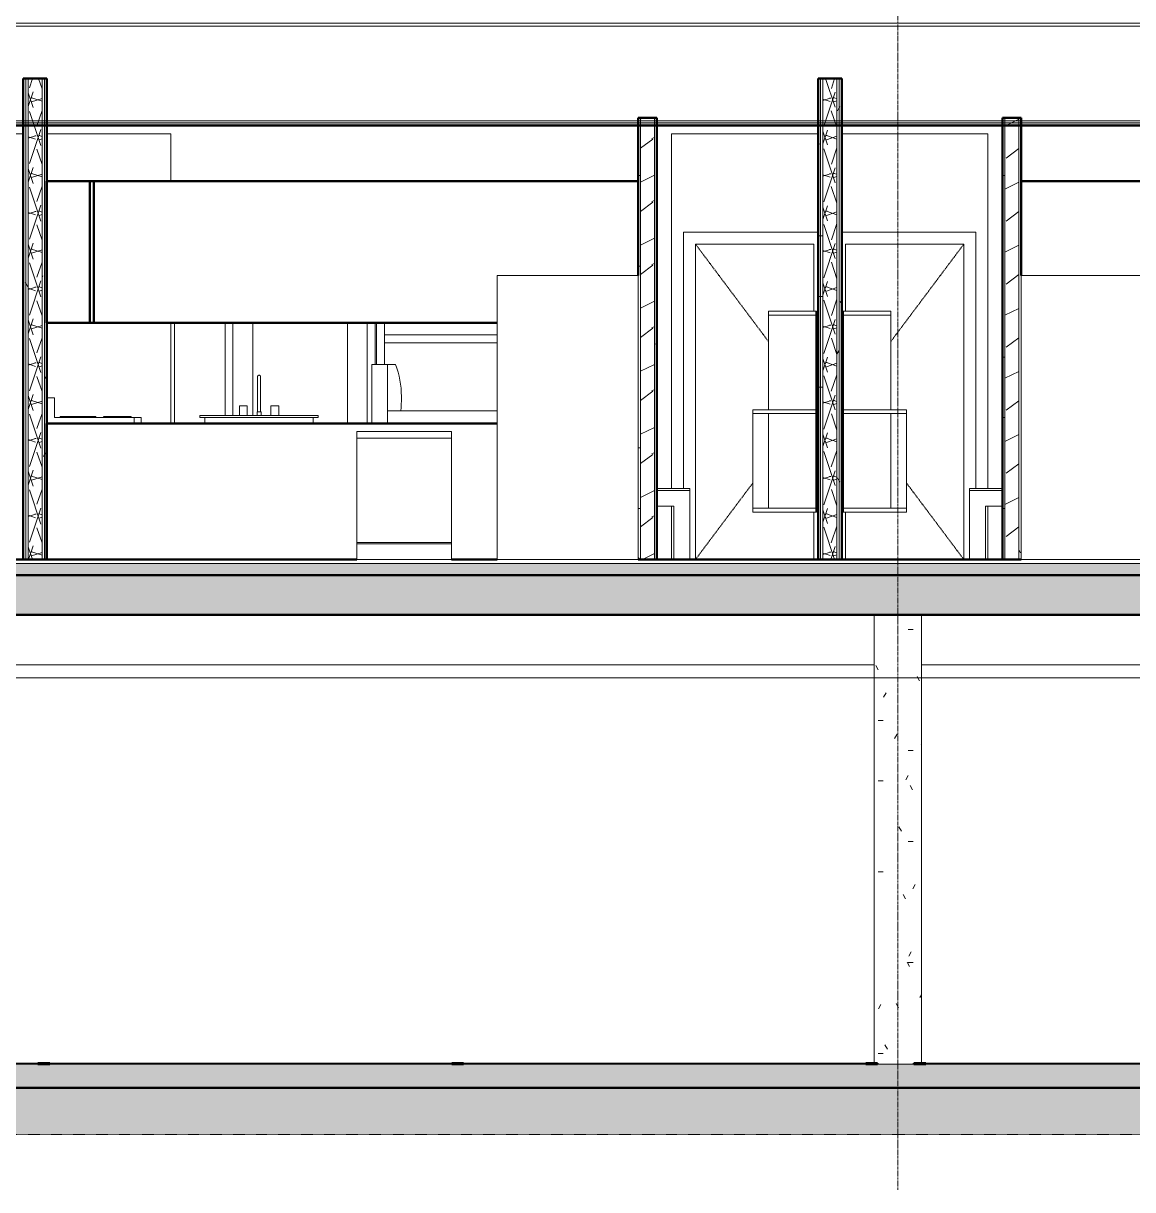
# Model space of a CAD drawing. Header units: inches. Extents: x 9609 to 15463, y -232 to 527.
# Drawn here: x 14091.8 to 14373.2, y -159.8 to 136 of the extents above; entities that cross this region are included whole.
import ezdxf

# ---------------------------------------------------------------- set-up
doc = ezdxf.new("R2010")
doc.units = ezdxf.units.IN
doc.header["$MEASUREMENT"] = 0
for name, pattern in [('Aligning Line 1_8_', [0.25, 0.125, -0.125]), ('Dash 1_16_', [0.125, 0.0625, -0.0625]), ('Grid Line 1_2_', [0.875, 0.5, -0.125, 0.125, -0.125])]:
    doc.linetypes.add(name, pattern=pattern)
for name, color, linetype, lineweight in [('0-3', 7, 'Continuous', 13), ('0-6', 90, 'Continuous', 5), ('0-8', 250, 'Continuous', 9), ('A-DOOR-2', 250, 'Dash 1_16_', 9), ('A-DOOR-FRAM-1', 250, 'Continuous', 9), ('A-FLOR', 192, 'Continuous', 13), ('A-FLOR-1', 192, 'Continuous', 50), ('A-FLOR-LEVL-1', 51, 'Grid Line 1_2_', 9), ('A-FLOR-MCUT', 51, 'Continuous', 13), ('A-FLOR-PATT-1', 8, 'Continuous', 9), ('A-GENM-1', 250, 'Continuous', 9), ('A-GENM-2', 10, 'Continuous', 50), ('A-GLAZ', 151, 'Continuous', 13), ('A-WALL', 113, 'Continuous', 13), ('A-WALL-1', 7, 'Continuous', 13), ('A-WALL-2', 10, 'Continuous', 50), ('A-WALL-PATT-1', 250, 'Continuous', 9), ('A-WALL-PATT-2', 253, 'Continuous', 9), ('C-BLDG-PADS-1', 253, 'Continuous', 9), ('C-BLDG-PADS-2', 7, 'Continuous', 13), ('C-TOPO', 7, 'Continuous', 9), ('C-TOPO-1', 10, 'Continuous', 50), ('C-TOPO-2', 250, 'Continuous', 9), ('G-ANNO-SYMB', 111, 'Aligning Line 1_8_', 9), ('G-ANNO-SYMB-2', 147, 'Aligning Line 1_8_', 9), ('I-FURN', 30, 'Continuous', 9), ('I-FURN-1', 250, 'Continuous', 9), ('I-WALL-1', 10, 'Continuous', 50), ('P-SANR-FIXT-1', 250, 'Continuous', 9), ('Q-CASE-1', 10, 'Continuous', 50), ('Q-SPCQ-1', 250, 'Continuous', 9), ('S-COLS', 52, 'Continuous', 9), ('S-GRID-1', 1, 'Grid Line 1_2_', 9)]:
    doc.layers.add(name, color=color, linetype=linetype, lineweight=lineweight)
pattern_1 = [(0, (3257.106, 59.024), (30.72, 7.68), [1.267, -21.773, 1.267, -21.773, -122.88]), (0, (3257.106, 59.024), (30.72, 7.68), [-46.08, 1.267, -44.813, 1.267, -21.773, -53.76]), (0, (3257.106, 59.024), (30.72, 7.68), [-115.2, 1.267, -14.093, 1.267, -37.133]), (120, (3268.626, 62.864), (-22.01108, 22.7643), [1.267, -21.773, 1.267, -21.773, -122.88]), (120, (3268.626, 62.864), (-22.01108, 22.7643), [-46.08, 1.267, -44.813, 1.267, -21.773, -53.76]), (120, (3268.626, 62.864), (-22.01108, 22.7643), [-115.2, 1.267, -14.093, 1.267, -37.133]), (240, (3272.466, 78.224), (-8.70892, -30.4443), [1.267, -21.773, 1.267, -21.773, -122.88]), (240, (3272.466, 78.224), (-8.70892, -30.4443), [-46.08, 1.267, -44.813, 1.267, -21.773, -53.76]), (240, (3272.466, 78.224), (-8.70892, -30.4443), [-115.2, 1.267, -14.093, 1.267, -37.133])]
pattern_2 = [(216.87, (3263.504, 75.018), (47.980943, 31.987086), [7.997, -71.971]), (206.565, (3273.1, 70.22), (-15.99371, -15.99413), [17.881, -17.881]), (198.435, (3273.1, 62.223), (-31.98674, -15.99388), [10.115, -40.461])]
pattern_3 = [(161.57, (3257.586, 59.504), (-3.8399538, -1.54e-05), [0, -27.322, 3.034, 0]), (18.43, (3256.626, 59.504), (-3.8399538, 1.54e-05), [0, -27.322, 3.034, 0]), (108.43, (3257.586, 59.504), (1.919622, -9.6005246), [9.106, -21.25]), (71.57, (3256.626, 59.504), (1.919622, 9.6005246), [9.106, -21.25])]
pattern_4 = [(0, (14416.421, 59.024), (30.72, 7.68), [1.267, -21.773, 1.267, -21.773, -122.88]), (0, (14416.421, 59.024), (30.72, 7.68), [-46.08, 1.267, -44.813, 1.267, -21.773, -53.76]), (0, (14416.421, 59.024), (30.72, 7.68), [-115.2, 1.267, -14.093, 1.267, -37.133]), (120, (14427.941, 62.864), (-22.011075, 22.7643), [1.267, -21.773, 1.267, -21.773, -122.88]), (120, (14427.941, 62.864), (-22.011075, 22.7643), [-46.08, 1.267, -44.813, 1.267, -21.773, -53.76]), (120, (14427.941, 62.864), (-22.011075, 22.7643), [-115.2, 1.267, -14.093, 1.267, -37.133]), (240, (14431.781, 78.224), (-8.708925, -30.4443), [1.267, -21.773, 1.267, -21.773, -122.88]), (240, (14431.781, 78.224), (-8.708925, -30.4443), [-46.08, 1.267, -44.813, 1.267, -21.773, -53.76]), (240, (14431.781, 78.224), (-8.708925, -30.4443), [-115.2, 1.267, -14.093, 1.267, -37.133])]

# ---------------------------------------------------------------- blocks, each defined once
blk = doc.blocks.new('CTR - 2nd Phase_rvt-2-BUILDING SECTION - NORTH_SOUTH - LOOKING WEST')
at = {"layer": 'A-FLOR-LEVL-1'}
for p, q in [((1814.21, 136), (4168.71, 136)), ((1814.21, 0), (4168.71, 0)), ((1814.21, -30), (4168.71, -30)), ((1814.21, -128), (4168.71, -128))]:
    blk.add_line(p, q, dxfattribs=at)
blk = doc.blocks.new('Refrigerator_-_Side-by-Side_6047 - 36_ X 30_-345559-BUILDING SECTION - NORTH_SOUTH - LOOKING WEST')
at = {"layer": 'Q-SPCQ-1'}
for p, q in [((2782.43, 0), (2782.43, 72)), ((2818.18, 72), (2782.43, 72)), ((2818.18, 72), (2818.18, 0)), ((2818.18, 0), (2782.43, 0))]:
    blk.add_line(p, q, dxfattribs=at)
blk = doc.blocks.new('OD_CW_Upper Cabinet - OD_CW_Upper Cabinet-1952713-BUILDING SECTION - NORTH_SOUTH - LOOKING WEST')
at = {"layer": 'Q-CASE-1'}
for p, q in [((2920.52, 96), (2782.43, 96)), ((2782.43, 96), (2782.43, 72)), ((2920.52, 60), (2920.52, 96)), ((2818.18, 60), (2920.52, 60))]:
    blk.add_line(p, q, dxfattribs=at)
blk = doc.blocks.new('Single-Flush - 30_ x 80_-V67-BUILDING SECTION - NORTH_SOUTH - LOOKING WEST')
at = {"layer": 'A-DOOR-2'}
for p, q in [((3171.1, 80), (3152.55, 55.26)), ((3171.1, 0), (3156.55, 19.4))]:
    blk.add_line(p, q, dxfattribs=at)
at = {"layer": 'A-DOOR-FRAM-1'}
for p, q in [((3174.1, 83), (3140.12, 83)), ((3174.1, 18), (3174.1, 83)), ((3141.1, 63), (3141.1, 80)), ((3141.1, 80), (3171.1, 80)), ((3171.1, 80), (3171.1, 0)), ((3141.1, 0), (3141.1, 12))]:
    blk.add_line(p, q, dxfattribs=at)
blk = doc.blocks.new('Entertainment_Center_14771 - Entertainment_Center_14771-V68-BUILDING SECTION - NORTH_SOUTH - LOOKING WEST')
at = {"layer": 'I-FURN-1'}
for p, q in [((3140.42, 62), (3140.42, 63)), ((3140.55, 63), (3140.42, 63)), ((3140.55, 63), (3140.55, 62)), ((3140.55, 63), (3152.55, 63)), ((3140.55, 62), (3140.55, 63)), ((3152.55, 63), (3152.55, 62)), ((3140.42, 38), (3140.42, 62)), ((3140.55, 62), (3140.55, 38)), ((3152.55, 62), (3140.55, 62)), ((3140.55, 62), (3152.55, 62)), ((3140.55, 38), (3140.55, 62)), ((3152.55, 62), (3152.55, 38)), ((3140.42, 37), (3140.42, 38)), ((3140.42, 38), (3140.55, 38)), ((3140.42, 13), (3140.42, 37)), ((3140.55, 38), (3140.55, 37)), ((3140.55, 38), (3156.55, 38)), ((3140.55, 37), (3140.55, 38)), ((3140.55, 37), (3140.55, 13)), ((3156.55, 37), (3140.55, 37)), ((3140.55, 37), (3152.55, 37)), ((3140.55, 13), (3140.55, 37)), ((3152.55, 37), (3152.55, 13)), ((3156.55, 38), (3156.55, 37)), ((3156.55, 13), (3156.55, 37)), ((3156.58, 35.87), (3156.58, 36.87)), ((3140.42, 12), (3140.42, 13)), ((3140.42, 12), (3140.55, 12)), ((3140.55, 13), (3140.55, 12)), ((3152.55, 13), (3140.55, 13)), ((3140.55, 13), (3156.55, 13)), ((3140.55, 12), (3140.55, 13)), ((3156.55, 12), (3140.55, 12)), ((3156.55, 12), (3156.55, 13)), ((3156.58, 13.12), (3156.58, 14.12))]:
    blk.add_line(p, q, dxfattribs=at)
blk = doc.blocks.new('Table-Coffee - one-V70-BUILDING SECTION - NORTH_SOUTH - LOOKING WEST')
at = {"layer": 'I-FURN-1'}
for p, q in [((3172.55, 18), (3180.88, 18)), ((3172.55, 17.5), (3172.55, 18)), ((3180.88, 17.5), (3172.55, 17.5)), ((3172.55, 17.5), (3172.55, 0)), ((3180.88, 17.5), (3172.55, 17.5)), ((3176.55, 0), (3176.55, 13.5)), ((3176.55, 13.5), (3180.88, 13.5))]:
    blk.add_line(p, q, dxfattribs=at)
blk = doc.blocks.new('Refrigerator_-_Side-by-Side_6047 - 36_ X 30_-V71-BUILDING SECTION - NORTH_SOUTH - LOOKING WEST')
at = {"layer": 'Q-SPCQ-1'}
for p, q in [((3052.74, 0), (3052.74, 72)), ((3088.49, 72), (3052.74, 72)), ((3088.49, 72), (3088.49, 0)), ((3088.49, 0), (3052.74, 0))]:
    blk.add_line(p, q, dxfattribs=at)
blk = doc.blocks.new('Range - 24_ x 24_-1372826-BUILDING SECTION - NORTH_SOUTH - LOOKING WEST')
at = {"layer": 'Q-SPCQ-1'}
for p, q in [((2940.4, 41), (2938.52, 41)), ((2940.4, 36), (2940.4, 41)), ((2960.65, 36), (2940.4, 36)), ((2941.9, 36.25), (2941.9, 36)), ((2941.9, 36.25), (2943.36, 36.25)), ((2943.4, 36.25), (2943.4, 36)), ((2943.4, 36.25), (2946.4, 36.25)), ((2946.4, 36.25), (2949.4, 36.25)), ((2949.4, 36), (2949.4, 36.25)), ((2949.43, 36.25), (2950.9, 36.25)), ((2950.9, 36), (2950.9, 36.25)), ((2952.9, 36.25), (2952.9, 36)), ((2952.95, 36.25), (2953.37, 36.25)), ((2953.4, 36.25), (2953.4, 36)), ((2953.4, 36.25), (2956.4, 36.25)), ((2956.4, 36.25), (2959.4, 36.25)), ((2959.4, 36), (2959.4, 36.25)), ((2959.43, 36.25), (2959.84, 36.25)), ((2959.9, 36), (2959.9, 36.25)), ((2960.65, 36), (2960.65, 34.5)), ((2960.65, 34.5), (2960.65, 36)), ((2960.65, 36), (2962.4, 36)), ((2962.4, 36), (2962.4, 34.5))]:
    blk.add_line(p, q, dxfattribs=at)
blk = doc.blocks.new('OD_CW_Base Cabinet - OD_CW_Base Cabinet-1952585-BUILDING SECTION - NORTH_SOUTH - LOOKING WEST')
at = {"layer": 'Q-CASE-1'}
for p, q in [((3052.74, 34.5), (2938.4, 34.5)), ((2938.4, 34.5), (2938.4, 0)), ((2938.4, 0), (3017.15, 0)), ((3041.15, 0), (3052.74, 0))]:
    blk.add_line(p, q, dxfattribs=at)
blk = doc.blocks.new('Sink Kitchen-Single - 30_ x 21_-V72-BUILDING SECTION - NORTH_SOUTH - LOOKING WEST')
at = {"layer": 'P-SANR-FIXT-1'}
for p, q in [((2991.95, 43.87), (2991.95, 37.5)), ((2991.95, 43.87), (2991.95, 42.5)), ((2991.96, 42.5), (2991.96, 42.5)), ((2992.69, 42.5), (2992.69, 42.5)), ((2992.7, 37.5), (2992.7, 43.87)), ((2992.7, 42.5), (2992.7, 43.87)), ((2987.33, 39), (2987.33, 36.5)), ((2987.33, 39), (2989.33, 39)), ((2989.33, 36.5), (2989.33, 39)), ((2995.33, 39), (2995.33, 36.5)), ((2995.33, 39), (2997.33, 39)), ((2997.33, 36.5), (2997.33, 39)), ((2977.33, 36.5), (3007.33, 36.5)), ((2977.33, 36.5), (2977.33, 36)), ((3007.33, 36), (2977.33, 36)), ((2978.58, 36), (2978.58, 34.5)), ((2991.83, 37.5), (2991.83, 36.5)), ((2991.83, 37.5), (2992.83, 37.5)), ((2992.83, 36.5), (2992.83, 37.5)), ((3006.08, 34.5), (3006.08, 36)), ((3007.33, 36), (3007.33, 36.5))]:
    blk.add_line(p, q, dxfattribs=at)
at = {"layer": 'P-SANR-FIXT-1', "flags": 128}
for points in [[(2991.95, 46.37), (2991.95, 46.39), (2991.95, 46.4), (2991.95, 46.42), (2991.96, 46.43), (2991.96, 46.45), (2991.96, 46.46), (2991.96, 46.48), (2991.97, 46.49), (2991.97, 46.51), (2991.98, 46.52), (2991.99, 46.53), (2991.99, 46.55), (2992, 46.56), (2992.01, 46.57), (2992.02, 46.59), (2992.02, 46.6), (2992.03, 46.61), (2992.04, 46.62), (2992.05, 46.63), (2992.06, 46.64), (2992.08, 46.65), (2992.09, 46.66), (2992.1, 46.67), (2992.11, 46.68), (2992.12, 46.69), (2992.14, 46.7), (2992.15, 46.71), (2992.16, 46.71), (2992.18, 46.72), (2992.19, 46.72), (2992.2, 46.73), (2992.22, 46.73), (2992.23, 46.74), (2992.25, 46.74), (2992.26, 46.74), (2992.28, 46.75), (2992.29, 46.75), (2992.31, 46.75), (2992.32, 46.75), (2992.33, 46.75)], [(2991.95, 46.37), (2991.95, 46.37), (2991.95, 46.37), (2991.95, 46.36), (2991.95, 46.34), (2991.95, 46.33), (2991.95, 46.3), (2991.95, 46.28), (2991.95, 46.25), (2991.95, 46.21), (2991.95, 46.18), (2991.95, 46.14), (2991.95, 46.09), (2991.95, 46.04), (2991.95, 45.99), (2991.95, 45.94), (2991.95, 45.88), (2991.95, 45.82), (2991.95, 45.75), (2991.95, 45.69), (2991.95, 45.62), (2991.95, 45.54), (2991.95, 45.47), (2991.95, 45.39), (2991.95, 45.31), (2991.95, 45.23), (2991.95, 45.14), (2991.95, 45.05), (2991.95, 44.96), (2991.95, 44.87), (2991.95, 44.78), (2991.95, 44.69), (2991.95, 44.59), (2991.95, 44.5), (2991.95, 44.4), (2991.95, 44.3), (2991.95, 44.2), (2991.95, 44.1), (2991.95, 44), (2991.95, 43.9), (2991.95, 43.87)], [(2991.95, 46.3), (2991.95, 46.32), (2991.95, 46.34), (2991.95, 46.35), (2991.95, 46.36), (2991.95, 46.37), (2991.95, 46.37)], [(2991.95, 43.87), (2991.95, 43.97), (2991.95, 44.07), (2991.95, 44.17), (2991.95, 44.27), (2991.95, 44.37), (2991.95, 44.47), (2991.95, 44.57), (2991.95, 44.66), (2991.95, 44.76), (2991.95, 44.85), (2991.95, 44.94), (2991.95, 45.03), (2991.95, 45.12), (2991.95, 45.2), (2991.95, 45.29), (2991.95, 45.37), (2991.95, 45.45), (2991.95, 45.52), (2991.95, 45.6), (2991.95, 45.67), (2991.95, 45.74), (2991.95, 45.8), (2991.95, 45.86), (2991.95, 45.92), (2991.95, 45.98), (2991.95, 46.03), (2991.95, 46.08), (2991.95, 46.13), (2991.95, 46.17)], [(2992.33, 46.75), (2992.34, 46.75), (2992.36, 46.75), (2992.37, 46.75), (2992.39, 46.75), (2992.4, 46.74), (2992.41, 46.74), (2992.43, 46.74), (2992.44, 46.73), (2992.46, 46.73), (2992.47, 46.72), (2992.49, 46.71), (2992.5, 46.71), (2992.51, 46.7), (2992.52, 46.69), (2992.54, 46.68), (2992.55, 46.68), (2992.56, 46.67), (2992.57, 46.66), (2992.58, 46.65), (2992.59, 46.64), (2992.6, 46.63), (2992.61, 46.61), (2992.62, 46.6), (2992.63, 46.59), (2992.64, 46.58), (2992.65, 46.56), (2992.66, 46.55), (2992.66, 46.54), (2992.67, 46.52), (2992.67, 46.51), (2992.68, 46.5), (2992.68, 46.48), (2992.69, 46.47), (2992.69, 46.45), (2992.69, 46.44), (2992.7, 46.42), (2992.7, 46.41), (2992.7, 46.39), (2992.7, 46.38), (2992.7, 46.37)], [(2992.7, 43.87), (2992.7, 43.97), (2992.7, 44.07), (2992.7, 44.17), (2992.7, 44.27), (2992.7, 44.37), (2992.7, 44.47), (2992.7, 44.57), (2992.7, 44.66), (2992.7, 44.76), (2992.7, 44.85), (2992.7, 44.94), (2992.7, 45.03), (2992.7, 45.12), (2992.7, 45.2), (2992.7, 45.29), (2992.7, 45.37), (2992.7, 45.45), (2992.7, 45.52), (2992.7, 45.6), (2992.7, 45.67), (2992.7, 45.74), (2992.7, 45.8), (2992.7, 45.86), (2992.7, 45.92), (2992.7, 45.98), (2992.7, 46.03), (2992.7, 46.08), (2992.7, 46.13), (2992.7, 46.17), (2992.7, 46.21), (2992.7, 46.24), (2992.7, 46.27), (2992.7, 46.3), (2992.7, 46.32), (2992.7, 46.34), (2992.7, 46.35), (2992.7, 46.36), (2992.7, 46.37), (2992.7, 46.37), (2992.7, 46.37)], [(2992.7, 46.37), (2992.7, 46.37), (2992.7, 46.36), (2992.7, 46.34), (2992.7, 46.33), (2992.7, 46.3), (2992.7, 46.28)], [(2992.7, 46.14), (2992.7, 46.09), (2992.7, 46.04), (2992.7, 45.99), (2992.7, 45.94), (2992.7, 45.88), (2992.7, 45.82), (2992.7, 45.75), (2992.7, 45.69), (2992.7, 45.62), (2992.7, 45.54), (2992.7, 45.47), (2992.7, 45.39), (2992.7, 45.31), (2992.7, 45.23), (2992.7, 45.14), (2992.7, 45.05), (2992.7, 44.96), (2992.7, 44.87), (2992.7, 44.78), (2992.7, 44.69), (2992.7, 44.59), (2992.7, 44.5), (2992.7, 44.4), (2992.7, 44.3), (2992.7, 44.2), (2992.7, 44.1), (2992.7, 44), (2992.7, 43.9), (2992.7, 43.87)]]:
    blk.add_lwpolyline(points, dxfattribs=at)
blk = doc.blocks.new('Dishwasher_15404 - 34_ counter-V73-BUILDING SECTION - NORTH_SOUTH - LOOKING WEST')
at = {"layer": 'Q-SPCQ-1'}
for p, q in [((3017.15, 32.5), (3041.15, 32.5)), ((3017.15, 32.5), (3017.15, 30.79)), ((3017.15, 30.79), (3041.15, 30.79)), ((3017.15, 30.79), (3017.15, 4.33)), ((3041.15, 30.79), (3017.15, 30.79)), ((3041.15, 30.79), (3041.15, 32.5)), ((3041.15, 4.33), (3041.15, 30.79)), ((3041.15, 4.33), (3017.15, 4.33)), ((3017.15, 4.33), (3041.15, 4.33)), ((3017.15, 4.33), (3017.15, 3.94)), ((3041.15, 3.94), (3017.15, 3.94)), ((3017.15, 3.94), (3041.15, 3.94)), ((3017.15, 3.94), (3017.15, 0)), ((3041.15, 3.94), (3041.15, 4.33)), ((3041.15, 0), (3041.15, 3.94)), ((3041.15, 0), (3017.15, 0))]:
    blk.add_line(p, q, dxfattribs=at)
blk = doc.blocks.new('OD_CW_Upper Cabinet - OD_CW_Upper Cabinet-1892228-BUILDING SECTION - NORTH_SOUTH - LOOKING WEST')
at = {"layer": 'Q-CASE-1'}
for p, q in [((2949.4, 96), (2938.4, 96)), ((2938.4, 96), (2938.4, 60)), ((2950.4, 96), (2949.4, 96)), ((2949.4, 96), (2949.4, 60)), ((2949.4, 60), (2949.4, 96)), ((2950.4, 60), (2950.4, 96)), ((2938.4, 60), (2949.4, 60)), ((2949.4, 60), (2950.4, 60))]:
    blk.add_line(p, q, dxfattribs=at)
blk = doc.blocks.new('OD_CW_Upper Cabinet - OD_CW_Upper Cabinet-1952556-BUILDING SECTION - NORTH_SOUTH - LOOKING WEST')
at = {"layer": 'Q-CASE-1'}
for p, q in [((2950.4, 96), (2950.4, 60)), ((3088.49, 96), (2950.4, 96)), ((3088.49, 72), (3088.49, 96)), ((2950.4, 60), (3052.74, 60))]:
    blk.add_line(p, q, dxfattribs=at)
blk = doc.blocks.new('Entertainment_Center_14771 - Entertainment_Center_14771-1352616-BUILDING SECTION - NORTH_SOUTH - LOOKING WEST')
at = {"layer": 'I-FURN-1'}
for p, q in [((3121.57, 63), (3133.57, 63)), ((3121.57, 62), (3121.57, 63)), ((3133.57, 62), (3133.57, 63)), ((3133.7, 63), (3133.57, 63)), ((3133.57, 63), (3133.57, 62)), ((3133.7, 63), (3133.7, 62)), ((3133.57, 62), (3121.57, 62)), ((3121.57, 62), (3133.57, 62)), ((3121.57, 38), (3121.57, 62)), ((3133.57, 38), (3133.57, 62)), ((3133.57, 62), (3133.57, 38)), ((3133.7, 62), (3133.7, 38)), ((3117.54, 36.87), (3117.54, 35.87)), ((3117.57, 38), (3133.57, 38)), ((3117.57, 37), (3117.57, 38)), ((3117.57, 37), (3117.57, 13)), ((3133.57, 37), (3117.57, 37)), ((3121.57, 37), (3133.57, 37)), ((3121.57, 13), (3121.57, 37)), ((3133.57, 37), (3133.57, 38)), ((3133.57, 38), (3133.7, 38)), ((3133.57, 38), (3133.57, 37)), ((3133.57, 13), (3133.57, 37)), ((3133.57, 37), (3133.57, 13)), ((3133.7, 38), (3133.7, 37)), ((3133.7, 37), (3133.7, 13)), ((3117.54, 14.12), (3117.54, 13.12)), ((3117.57, 13), (3133.57, 13)), ((3117.57, 13), (3117.57, 12)), ((3133.57, 12), (3117.57, 12)), ((3133.57, 13), (3121.57, 13)), ((3133.57, 12), (3133.57, 13)), ((3133.57, 13), (3133.57, 12)), ((3133.57, 12), (3133.7, 12)), ((3133.7, 13), (3133.7, 12))]:
    blk.add_line(p, q, dxfattribs=at)
blk = doc.blocks.new('Couch-Both_Arms-Generic - 1-1352606-BUILDING SECTION - NORTH_SOUTH - LOOKING WEST')
at = {"layer": 'I-FURN'}
for p, q in [((3024.93, 49.5), (3026.93, 49.5)), ((3028.43, 41.37), (3028.43, 41.12)), ((3024.93, 37.75), (3052.74, 37.75)), ((3024.93, 34.5), (3024.93, 37.75))]:
    blk.add_line(p, q, dxfattribs=at)
for centre, radius, start, end in [((3005.67, 41.37), 22.76, 0, 20.9198), ((2980.91, 41.12), 47.51, 355.9252, 0)]:
    blk.add_arc(centre, radius, start, end, dxfattribs=at)
at = {"layer": 'I-FURN-1'}
for p, q in [((3024.93, 49.5), (3020.93, 49.5)), ((3020.93, 49.5), (3020.93, 34.5)), ((3024.93, 37.75), (3024.93, 49.5)), ((3052.74, 37.75), (3024.93, 37.75))]:
    blk.add_line(p, q, dxfattribs=at)
blk = doc.blocks.new('Table-Coffee - one-1352608-BUILDING SECTION - NORTH_SOUTH - LOOKING WEST')
at = {"layer": 'I-FURN-1'}
for p, q in [((3093.24, 18), (3101.57, 18)), ((3101.57, 18), (3101.57, 17.5)), ((3101.57, 17.5), (3093.24, 17.5)), ((3101.57, 17.5), (3093.24, 17.5)), ((3101.57, 0), (3101.57, 17.5)), ((3093.24, 13.5), (3097.57, 13.5)), ((3097.57, 13.5), (3097.57, 0))]:
    blk.add_line(p, q, dxfattribs=at)
blk = doc.blocks.new('Single-Flush - 30_ x 80_-V74-BUILDING SECTION - NORTH_SOUTH - LOOKING WEST')
at = {"layer": 'A-DOOR-2'}
for p, q in [((3103.02, 80), (3121.57, 55.26)), ((3103.02, 0), (3117.57, 19.4))]:
    blk.add_line(p, q, dxfattribs=at)
at = {"layer": 'A-DOOR-FRAM-1'}
for p, q in [((3100.02, 83), (3100.02, 18)), ((3134.12, 83), (3100.02, 83)), ((3103.02, 0), (3103.02, 80)), ((3103.02, 80), (3133.02, 80)), ((3133.02, 80), (3133.02, 63)), ((3133.02, 12), (3133.02, 0))]:
    blk.add_line(p, q, dxfattribs=at)
blk = doc.blocks.new('Single-Flush - 30_ x 80_-V75-BUILDING SECTION - NORTH_SOUTH - LOOKING WEST')
at = {"layer": 'A-DOOR-FRAM-1'}
blk.add_line((2970.9, 60), (2970.9, 34.5), dxfattribs=at)
blk = doc.blocks.new('CTR - 1st Phase - Unit Layouts_rvt-2-BUILDING SECTION - NORTH_SOUTH - LOOKING WEST')
at = {"layer": 'A-WALL-PATT-1'}
h = blk.add_hatch(dxfattribs=at)
h.set_pattern_fill('FP_41', color=256, style=0, pattern_type=2)
h.set_pattern_definition(pattern_1)
h.paths.add_polyline_path([(3089.11, 0), (3089.11, 112), (3088.49, 112), (3088.49, 0)], flags=0)
h = blk.add_hatch(dxfattribs=at)
h.set_pattern_fill('FP_41', color=256, style=0, pattern_type=2)
h.set_pattern_definition(pattern_1)
h.paths.add_polyline_path([(3093.24, 0), (3093.24, 112), (3092.61, 112), (3092.61, 0), (3092.73, 0)], flags=0)
h = blk.add_hatch(dxfattribs=at)
h.set_pattern_fill('FP_41', color=256, style=0, pattern_type=2)
h.set_pattern_definition(pattern_1)
h.paths.add_polyline_path([(3181.51, 0), (3181.51, 112), (3180.88, 112), (3180.88, 0)], flags=0)
h = blk.add_hatch(dxfattribs=at)
h.set_pattern_fill('FP_41', color=256, style=0, pattern_type=2)
h.set_pattern_definition(pattern_1)
h.paths.add_polyline_path([(3185.63, 0), (3185.63, 112), (3185.01, 112), (3185.01, 0)], flags=0)
at = {"layer": 'A-WALL-PATT-2'}
h = blk.add_hatch(dxfattribs=at)
h.set_pattern_fill('FP_44', color=256, style=0, pattern_type=2)
h.set_pattern_definition(pattern_2)
h.paths.add_polyline_path([(3092.61, 0), (3092.61, 112), (3089.11, 112), (3089.11, 0)], flags=0)
h = blk.add_hatch(dxfattribs=at)
h.set_pattern_fill('FP_44', color=256, style=0, pattern_type=2)
h.set_pattern_definition(pattern_2)
h.paths.add_polyline_path([(3185.01, 0), (3185.01, 112), (3181.51, 112), (3181.51, 0)], flags=0)
at = {"layer": 'A-WALL-1'}
for p, q in [((3089.11, 0), (3089.11, 112)), ((3092.61, 0), (3092.61, 112)), ((3181.51, 112), (3181.51, 0)), ((3185.01, 112), (3185.01, 0)), ((2932.52, 108), (2905.77, 108)), ((2965.15, 108), (2938.52, 108)), ((2965.15, 108), (2969.9, 108)), ((2969.9, 108), (2969.9, 96)), ((3096.97, 18), (3096.97, 108)), ((3096.97, 108), (3101.72, 108)), ((3134.12, 108), (3101.72, 108)), ((3172.4, 108), (3140.12, 108)), ((3172.4, 108), (3177.15, 108)), ((3177.15, 108), (3177.15, 18)), ((2969.9, 60), (2969.9, 34.5)), ((3096.97, 0), (3096.97, 13.5)), ((3177.15, 13.5), (3177.15, 0))]:
    blk.add_line(p, q, dxfattribs=at)
at = {"layer": 'A-WALL-2'}
for p, q in [((3088.49, 112), (3088.49, 72)), ((3093.24, 112), (3088.49, 112)), ((3093.24, 0), (3093.24, 112)), ((3180.88, 112), (3180.88, 0)), ((3185.63, 112), (3180.88, 112)), ((3185.63, 72), (3185.63, 112)), ((3088.49, 0), (3093.24, 0)), ((3180.88, 0), (3185.63, 0))]:
    blk.add_line(p, q, dxfattribs=at)
at = {"layer": '0-3'}
for name, p in [('OD_CW_Upper Cabinet - OD_CW_Upper Cabinet-1892228-BUILDING SECTION - NORTH_SOUTH - LOOKING WEST', (0, 0)), ('OD_CW_Upper Cabinet - OD_CW_Upper Cabinet-1952556-BUILDING SECTION - NORTH_SOUTH - LOOKING WEST', (0, 0)), ('OD_CW_Upper Cabinet - OD_CW_Upper Cabinet-1952713-BUILDING SECTION - NORTH_SOUTH - LOOKING WEST', (403.2, 0)), ('Single-Flush - 30_ x 80_-V74-BUILDING SECTION - NORTH_SOUTH - LOOKING WEST', (0, 0)), ('Single-Flush - 30_ x 80_-V67-BUILDING SECTION - NORTH_SOUTH - LOOKING WEST', (0, 0)), ('Refrigerator_-_Side-by-Side_6047 - 36_ X 30_-V71-BUILDING SECTION - NORTH_SOUTH - LOOKING WEST', (0, 0)), ('Refrigerator_-_Side-by-Side_6047 - 36_ X 30_-345559-BUILDING SECTION - NORTH_SOUTH - LOOKING WEST', (403.2, 0)), ('Entertainment_Center_14771 - Entertainment_Center_14771-1352616-BUILDING SECTION - NORTH_SOUTH - LOOKING WEST', (0, 0)), ('Entertainment_Center_14771 - Entertainment_Center_14771-V68-BUILDING SECTION - NORTH_SOUTH - LOOKING WEST', (0, 0)), ('Single-Flush - 30_ x 80_-V75-BUILDING SECTION - NORTH_SOUTH - LOOKING WEST', (0, 0)), ('Couch-Both_Arms-Generic - 1-1352606-BUILDING SECTION - NORTH_SOUTH - LOOKING WEST', (0, 0)), ('Sink Kitchen-Single - 30_ x 21_-V72-BUILDING SECTION - NORTH_SOUTH - LOOKING WEST', (0, 0)), ('Range - 24_ x 24_-1372826-BUILDING SECTION - NORTH_SOUTH - LOOKING WEST', (0, 0)), ('OD_CW_Base Cabinet - OD_CW_Base Cabinet-1952585-BUILDING SECTION - NORTH_SOUTH - LOOKING WEST', (0, 0)), ('Dishwasher_15404 - 34_ counter-V73-BUILDING SECTION - NORTH_SOUTH - LOOKING WEST', (0, 0)), ('Table-Coffee - one-1352608-BUILDING SECTION - NORTH_SOUTH - LOOKING WEST', (0, 0)), ('Table-Coffee - one-V70-BUILDING SECTION - NORTH_SOUTH - LOOKING WEST', (0, 0))]:
    blk.add_blockref(name, p, dxfattribs=at)
blk = doc.blocks.new('CTR  - Topography_rvt-2-BUILDING SECTION - NORTH_SOUTH - LOOKING WEST')
at = {"layer": 'C-BLDG-PADS-1'}
h = blk.add_hatch(dxfattribs=at)
h.set_pattern_fill('FP_42', color=256, style=0, pattern_type=2)
h.set_pattern_definition([(50, (3257.106, 59.024), (27.5427, -2.40992), [2.88, -31.68]), (355, (3257.106, 59.024), (-5.32784, 28.88427), [2.304, -25.344]), (100.451, (3259.402, 58.823), (22.2153, 26.47393), [2.448, -26.924]), (46.184, (3257.106, 66.704), (40.9819, -6.3564), [4.32, -47.52]), (96.636, (3260.522, 66.175), (35.8907, 37.4062), [3.671, -40.386]), (351.184, (3257.106, 66.704), (35.891, 37.4062), [3.456, -38.016]), (21, (3260.946, 64.784), (22.92104, -15.46073), [2.88, -31.68]), (326, (3260.946, 64.784), (9.34353, 27.84574), [2.304, -25.344]), (71.451, (3262.856, 63.496), (32.26477, 12.3844), [2.448, -26.924]), (37.5, (3257.106, 59.024), (0.466855, 12.78271), [1.267, -23.77, 1.267, -24.461, -25.44]), (37.5, (3257.106, 59.024), (0.466855, 12.78271), [-50.765, 1.267, -24.173]), (7.5, (3257.106, 59.024), (10.10159, 15.14509), [1.267, -13.402, 1.267, -23.194, -9.696]), (7.5, (3257.106, 59.024), (10.10159, 15.14509), [-39.13, 1.267, -8.429]), (327.5, (3248.543, 59.024), (20.49916, -0.86578), [1.267, -8.333, 1.267, -28.685, -39.744]), (327.5, (3248.543, 59.024), (20.49916, -0.86578), [-39.552, 1.267, -38.477]), (317.5, (3244.703, 59.024), (22.39478, 3.8443), [1.267, -11.213, 1.267, -18.624, -28.224]), (317.5, (3244.703, 59.024), (22.39478, 3.8443), [-32.371, 1.267, -26.957])])
h.paths.add_polyline_path([(2856.36, -134), (3824.32, -134), (3824.32, -128), (1938.32, -128), (1938.32, -134), (2721.29, -134)], flags=0)
at = {"layer": 'C-TOPO'}
h = blk.add_hatch(dxfattribs=at)
h.set_pattern_fill('FP_43', color=256, style=0, pattern_type=2)
h.set_pattern_definition([(0, (3257.106, 59.024), (24, 24), [24, -24]), (0, (3257.106, 68.024), (24, 24), [24, -24]), (0, (3257.106, 77.024), (24, 24), [24, -24]), (90, (3260.106, 80.024), (-24, 24), [24, -24]), (90, (3269.106, 80.024), (-24, 24), [24, -24]), (90, (3278.106, 80.024), (-24, 24), [24, -24])])
h.paths.add_polyline_path([(3812.32, -145.92), (3812.32, -134.01), (1938.32, -134.01), (1938.32, -145.92), (3801.84, -145.92)], flags=0)
at = {"layer": 'A-FLOR-LEVL-1'}
for p, q in [((1814.21, 0), (4168.71, 0)), ((1814.21, -128), (4168.71, -128))]:
    blk.add_line(p, q, dxfattribs=at)
at = {"layer": 'C-BLDG-PADS-2'}
for p, q in [((3824.32, -128), (1938.32, -128)), ((1938.32, -134), (3824.32, -134))]:
    blk.add_line(p, q, dxfattribs=at)
at = {"layer": 'C-TOPO-1'}
blk.add_line((3581.79, -134.01), (1938.32, -134.01), dxfattribs=at)
at = {"layer": 'C-TOPO-2'}
blk.add_line((3581.79, -134.01), (1938.32, -134.01), dxfattribs=at)
at = {"layer": 'G-ANNO-SYMB-2'}
blk.add_line((1910.88, 0), (4071.98, 0), dxfattribs=at)
blk = doc.blocks.new('Parking_Stall_Multiple - STANDARD-1981804-BUILDING SECTION - NORTH_SOUTH - LOOKING WEST')
at = {"layer": 'A-GENM-1'}
for p, q in [((2180.82, -127.75), (2282.82, -127.75)), ((2285.82, -127.75), (2387.82, -127.75)), ((2390.82, -127.75), (2492.82, -127.75))]:
    blk.add_line(p, q, dxfattribs=at)
at = {"layer": 'A-GENM-2'}
for p, q in [((2180.82, -127.75), (2177.82, -127.75)), ((2177.82, -127.75), (2177.82, -128)), ((2177.82, -128), (2180.82, -128)), ((2180.82, -128), (2180.82, -127.75)), ((2285.82, -127.75), (2282.82, -127.75)), ((2282.82, -127.75), (2282.82, -128)), ((2285.82, -127.75), (2282.82, -127.75)), ((2282.82, -127.75), (2282.82, -128)), ((2282.82, -128), (2285.82, -128)), ((2282.82, -128), (2285.82, -128)), ((2285.82, -128), (2285.82, -127.75)), ((2285.82, -128), (2285.82, -127.75)), ((2390.82, -127.75), (2387.82, -127.75)), ((2387.82, -127.75), (2387.82, -128)), ((2390.82, -127.75), (2387.82, -127.75)), ((2387.82, -127.75), (2387.82, -128)), ((2387.82, -128), (2390.82, -128)), ((2387.82, -128), (2390.82, -128)), ((2390.82, -128), (2390.82, -127.75)), ((2390.82, -128), (2390.82, -127.75)), ((2495.82, -127.75), (2492.82, -127.75)), ((2492.82, -127.75), (2492.82, -128)), ((2492.82, -128), (2495.82, -128)), ((2495.82, -128), (2495.82, -127.75))]:
    blk.add_line(p, q, dxfattribs=at)
blk = doc.blocks.new('CTR - 1st Phase - Common Walls_rvt-2-BUILDING SECTION - NORTH_SOUTH - LOOKING WEST')
at = {"layer": 'A-WALL-PATT-1'}
h = blk.add_hatch(dxfattribs=at)
h.set_pattern_fill('FP_41', color=256, style=0, pattern_type=2)
h.set_pattern_definition(pattern_1)
h.paths.add_polyline_path([(2933.15, 0), (2933.15, 122), (2932.52, 122), (2932.52, 0)], flags=0)
h = blk.add_hatch(dxfattribs=at)
h.set_pattern_fill('FP_41', color=256, style=0, pattern_type=2)
h.set_pattern_definition(pattern_1)
h.paths.add_polyline_path([(2933.77, 0), (2933.77, 122), (2933.15, 122), (2933.15, 0)], flags=0)
h = blk.add_hatch(dxfattribs=at)
h.set_pattern_fill('FP_41', color=256, style=0, pattern_type=2)
h.set_pattern_definition(pattern_1)
h.paths.add_polyline_path([(2937.9, 0), (2937.9, 122), (2937.27, 122), (2937.27, 0)], flags=0)
h = blk.add_hatch(dxfattribs=at)
h.set_pattern_fill('FP_41', color=256, style=0, pattern_type=2)
h.set_pattern_definition(pattern_1)
h.paths.add_polyline_path([(2938.52, 0), (2938.52, 122), (2937.9, 122), (2937.9, 0)], flags=0)
h = blk.add_hatch(dxfattribs=at)
h.set_pattern_fill('FP_41', color=256, style=0, pattern_type=2)
h.set_pattern_definition(pattern_1)
h.paths.add_polyline_path([(3134.75, 0), (3134.75, 122), (3134.12, 122), (3134.12, 0)], flags=0)
h = blk.add_hatch(dxfattribs=at)
h.set_pattern_fill('FP_41', color=256, style=0, pattern_type=2)
h.set_pattern_definition(pattern_1)
h.paths.add_polyline_path([(3135.37, 0), (3135.37, 122), (3134.75, 122), (3134.75, 0)], flags=0)
h = blk.add_hatch(dxfattribs=at)
h.set_pattern_fill('FP_41', color=256, style=0, pattern_type=2)
h.set_pattern_definition(pattern_1)
h.paths.add_polyline_path([(3139.5, 0), (3139.5, 122), (3138.87, 122), (3138.87, 0)], flags=0)
h = blk.add_hatch(dxfattribs=at)
h.set_pattern_fill('FP_41', color=256, style=0, pattern_type=2)
h.set_pattern_definition(pattern_1)
h.paths.add_polyline_path([(3140.12, 0), (3140.12, 122), (3139.5, 122), (3139.5, 0)], flags=0)
at = {"layer": 'A-WALL-PATT-2'}
h = blk.add_hatch(dxfattribs=at)
h.set_pattern_fill('FP_49', color=256, style=0, pattern_type=2)
h.set_pattern_definition(pattern_3)
h.paths.add_polyline_path([(2937.27, 0), (2937.27, 122), (2933.77, 122), (2933.77, 0)], flags=0)
h = blk.add_hatch(dxfattribs=at)
h.set_pattern_fill('FP_49', color=256, style=0, pattern_type=2)
h.set_pattern_definition(pattern_3)
h.paths.add_polyline_path([(3138.87, 0), (3138.87, 122), (3135.37, 122), (3135.37, 0)], flags=0)
at = {"layer": 'A-FLOR-LEVL-1'}
for p, q in [((1814.21, 136), (4168.71, 136)), ((1814.21, 0), (4168.71, 0)), ((1814.21, -30), (4168.71, -30)), ((1814.21, -128), (4168.71, -128))]:
    blk.add_line(p, q, dxfattribs=at)
at = {"layer": 'A-WALL-1'}
for p, q in [((2933.15, 122), (2933.15, 0)), ((2933.77, 122), (2933.77, 0)), ((2937.27, 122), (2937.27, 0)), ((2937.9, 122), (2937.9, 0)), ((3134.75, 122), (3134.75, 0)), ((3135.37, 122), (3135.37, 0)), ((3138.87, 122), (3138.87, 0)), ((3139.5, 122), (3139.5, 0))]:
    blk.add_line(p, q, dxfattribs=at)
at = {"layer": 'G-ANNO-SYMB-2'}
blk.add_line((1910.88, 0), (4071.98, 0), dxfattribs=at)
at = {"layer": 'I-WALL-1'}
for p, q in [((2938.52, 122), (2932.52, 122)), ((2932.52, 122), (2932.52, 0)), ((2938.52, 0), (2938.52, 122)), ((3140.12, 122), (3134.12, 122)), ((3134.12, 122), (3134.12, 0)), ((3140.12, 0), (3140.12, 122)), ((2932.52, 0), (2938.52, 0)), ((3134.12, 0), (3140.12, 0))]:
    blk.add_line(p, q, dxfattribs=at)
at = {"layer": '0-8'}
for p in [(653.4, 0), (980.6, 0)]:
    blk.add_blockref('Parking_Stall_Multiple - STANDARD-1981804-BUILDING SECTION - NORTH_SOUTH - LOOKING WEST', p, dxfattribs=at)
blk = doc.blocks.new('_THE_ WINDOW _ DOOR - Door - 1st Floor-2113397-BUILDING SECTION - NORTH_SOUTH - LOOKING WEST')
at = {"layer": 'A-GLAZ'}
for p, q in [((2985.71, 36.5), (2985.71, 60)), ((2990.71, 36.5), (2990.71, 60)), ((3014.74, 60), (3014.74, 34.5)), ((3019.74, 60), (3019.74, 34.5))]:
    blk.add_line(p, q, dxfattribs=at)
blk = doc.blocks.new('_THE_ WINDOW _ DOOR - Window - 1st Floor-V127-BUILDING SECTION - NORTH_SOUTH - LOOKING WEST')
at = {"layer": 'A-GLAZ'}
for p, q in [((3024.11, 49.5), (3024.11, 60)), ((3024.11, 57), (3024.11, 55)), ((3052.74, 57), (3024.11, 57)), ((3024.11, 55), (3052.74, 55))]:
    blk.add_line(p, q, dxfattribs=at)
blk = doc.blocks.new('Concrete-Rectangular-Column - ONE-V130-BUILDING SECTION - NORTH_SOUTH - LOOKING WEST')
at = {"layer": 'S-COLS'}
h = blk.add_hatch(dxfattribs=at)
h.set_pattern_fill('FP_41', color=256, style=0, pattern_type=2)
h.set_pattern_definition(pattern_1)
h.paths.add_polyline_path([(3149.23, -128), (3158.42, -128), (3158.42, -127.75), (3160.32, -127.75), (3160.32, -14), (3148.32, -14), (3148.32, -127.75), (3149.23, -127.75)], flags=0)
for p, q in [((3148.32, -127.75), (3148.32, -14)), ((3160.32, -14), (3160.32, -127.75))]:
    blk.add_line(p, q, dxfattribs=at)

msp = doc.modelspace()

# ---------------------------------------------------------------- hatches: boundary and pattern name
at = {"layer": 'A-FLOR-PATT-1'}
h = msp.add_hatch(dxfattribs=at)
h.set_pattern_fill('FP_41', color=256, style=0, pattern_type=2)
h.set_pattern_definition(pattern_4)
h.paths.add_polyline_path([(15011.789, 110.125), (15011.789, 110.75), (13795.639, 110.75), (13795.639, 110.125), (15011.164, 110.125)], flags=0)
h.paths.add_polyline_path([(13239.0287, 110.125), (13257.889, 110.125), (13257.889, 110.75), (13229.989, 110.75), (13229.989, 110.125)], flags=0)
h.paths.add_polyline_path([(13265.139, 110.125), (13683.639, 110.125), (13683.639, 110.75), (13265.139, 110.75)], flags=0)
h = msp.add_hatch(dxfattribs=at)
h.set_pattern_fill('FP_41', color=256, style=0, pattern_type=2)
h.set_pattern_definition(pattern_4)
h.paths.add_polyline_path([(14116.9772, -4), (14982.139, -4), (14982.139, -1), (13265.139, -1), (13265.139, -4), (14083.2099, -4)], flags=0)
h = msp.add_hatch(dxfattribs=at)
h.set_pattern_fill('FP_42', color=256, style=0, pattern_type=2)
h.set_pattern_definition([(50, (14416.421, 59.024), (27.5427, -2.4099), [2.88, -31.68]), (355, (14416.42, 59.024), (-5.32784, 28.8843), [2.304, -25.344]), (100.451, (14418.717, 58.823), (22.2153, 26.4739), [2.448, -26.924]), (46.184, (14416.42, 66.704), (40.9819, -6.3564), [4.32, -47.52]), (96.636, (14419.837, 66.175), (35.8907, 37.4062), [3.671, -40.386]), (351.184, (14416.42, 66.704), (35.891, 37.4062), [3.456, -38.016]), (21, (14420.261, 64.784), (22.92104, -15.46073), [2.88, -31.68]), (326, (14420.26, 64.784), (9.3435, 27.84574), [2.304, -25.344]), (71.451, (14422.17, 63.496), (32.26477, 12.3844), [2.448, -26.924]), (37.5, (14416.421, 59.024), (0.466855, 12.78271), [1.267, -23.77, 1.267, -24.461, -25.44]), (37.5, (14416.421, 59.024), (0.466855, 12.78271), [-50.765, 1.267, -24.173]), (7.5, (14416.421, 59.024), (10.10159, 15.14509), [1.267, -13.402, 1.267, -23.194, -9.696]), (7.5, (14416.421, 59.024), (10.10159, 15.14509), [-39.13, 1.267, -8.429]), (327.5, (14407.858, 59.024), (20.49916, -0.86578), [1.267, -8.333, 1.267, -28.685, -39.744]), (327.5, (14407.858, 59.024), (20.49916, -0.86578), [-39.552, 1.267, -38.477]), (317.5, (14404.018, 59.024), (22.39478, 3.8443), [1.267, -11.213, 1.267, -18.624, -28.224]), (317.5, (14404.018, 59.024), (22.39478, 3.8443), [-32.371, 1.267, -26.957])])
h.paths.add_polyline_path([(13259.639, -14), (15045.239, -14), (15045.239, -4), (13259.639, -4), (13259.639, -9.2343)], flags=0)

# ---------------------------------------------------------------- linework, layer by layer
at = {"layer": 'A-FLOR'}
for p, q in [((14307.639, -26.75), (13992.639, -26.75)), ((14634.639, -26.75), (14319.639, -26.75))]:
    msp.add_line(p, q, dxfattribs=at)
at = {"layer": 'A-FLOR-1'}
for p, q in [((13795.639, 110.125), (15011.164, 110.125)), ((14176.4678, 0), (14013.0837, 0)), ((14212.0515, 0), (14200.4678, 0)), ((14344.9501, 0), (14247.8015, 0)), ((15045.239, -4), (13259.639, -4)), ((13259.639, -14), (15045.239, -14))]:
    msp.add_line(p, q, dxfattribs=at)
at = {"layer": 'A-FLOR-LEVL-1'}
for p, q in [((12974.2716, 136), (15327.2797, 136)), ((12974.2716, 0), (15327.2797, 0)), ((12974.2716, -30), (15327.2797, -30)), ((12974.2716, -128), (15327.2797, -128))]:
    msp.add_line(p, q, dxfattribs=at)
at = {"layer": 'A-FLOR-MCUT'}
for p, q in [((15017.289, 135.25), (13795.639, 135.25)), ((15011.789, 111.25), (13795.639, 111.25)), ((15011.789, 110.75), (13795.639, 110.75)), ((14982.139, -1), (13265.139, -1))]:
    msp.add_line(p, q, dxfattribs=at)
at = {"layer": 'A-WALL'}
for p, q in [((14143.0265, 36.5), (14143.0265, 60)), ((14181.0515, 60), (14181.0515, 49.5)), ((14181.4265, 49.5), (14181.4265, 60))]:
    msp.add_line(p, q, dxfattribs=at)
at = {"layer": 'G-ANNO-SYMB'}
for p, q in [((13070.1924, 0), (15231.2964, 0)), ((13070.1924, -145.8387), (15231.2964, -145.8387))]:
    msp.add_line(p, q, dxfattribs=at)
at = {"layer": 'S-GRID-1'}
msp.add_line((14313.639, -159.8356), (14313.639, 470.5), dxfattribs=at)

# ---------------------------------------------------------------- block references
at = {"layer": '0-6'}
for name in ['CTR - 2nd Phase_rvt-2-BUILDING SECTION - NORTH_SOUTH - LOOKING WEST', 'CTR - 1st Phase - Common Walls_rvt-2-BUILDING SECTION - NORTH_SOUTH - LOOKING WEST', 'CTR  - Topography_rvt-2-BUILDING SECTION - NORTH_SOUTH - LOOKING WEST', 'CTR - 1st Phase - Unit Layouts_rvt-2-BUILDING SECTION - NORTH_SOUTH - LOOKING WEST']:
    msp.add_blockref(name, (11159.3152, 0), dxfattribs=at)
at = {"layer": 'A-GLAZ'}
for name in ['_THE_ WINDOW _ DOOR - Door - 1st Floor-2113397-BUILDING SECTION - NORTH_SOUTH - LOOKING WEST', '_THE_ WINDOW _ DOOR - Window - 1st Floor-V127-BUILDING SECTION - NORTH_SOUTH - LOOKING WEST']:
    msp.add_blockref(name, (11159.3152, 0), dxfattribs=at)
at = {"layer": 'S-COLS'}
msp.add_blockref('Concrete-Rectangular-Column - ONE-V130-BUILDING SECTION - NORTH_SOUTH - LOOKING WEST', (11159.3152, 0), dxfattribs=at)

doc.saveas('drawing.dxf')
